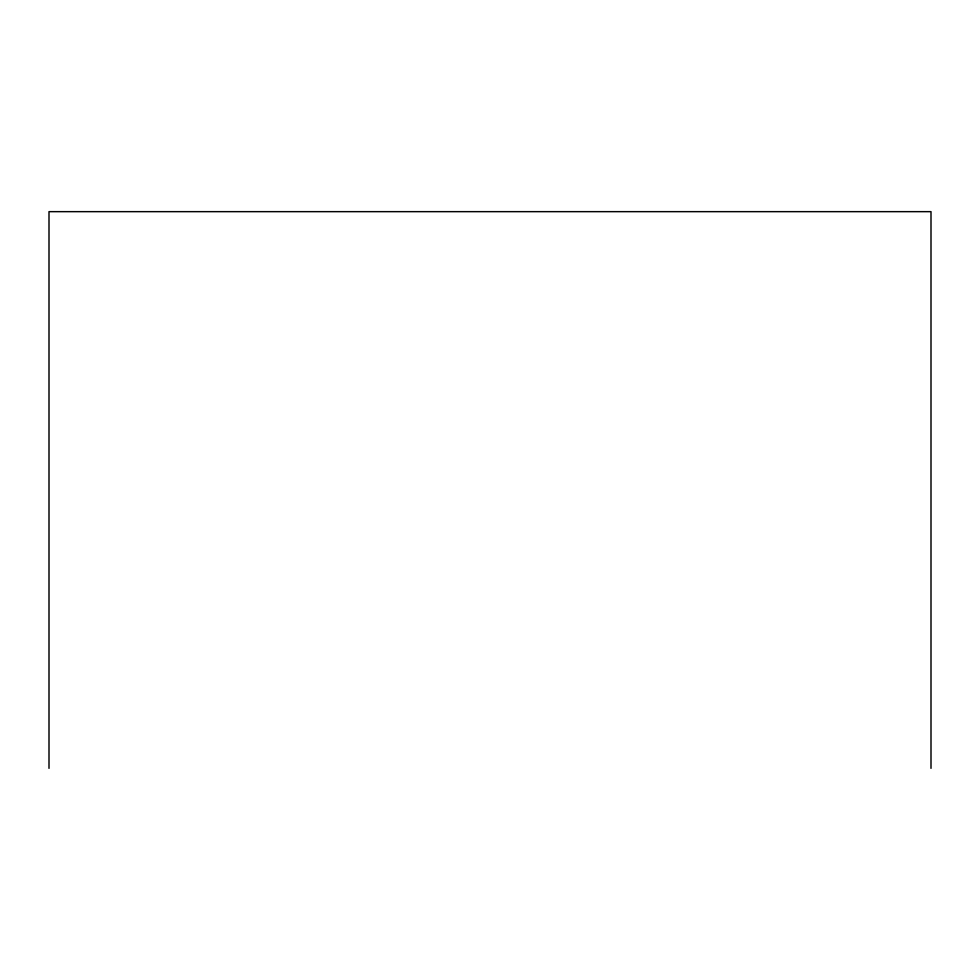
<?xml version="1.0" encoding="UTF-8"?>
<svg xmlns="http://www.w3.org/2000/svg" width="980" height="980" viewBox="0 0 980 980"><rect width="100%" height="100%" fill="white"/><g stroke="black" fill="none" stroke-linecap="round" stroke-linejoin="round"><path stroke-width="1.47" d="M931 768.345L931 211.656L49 211.656L49 768.345"/></g></svg>
